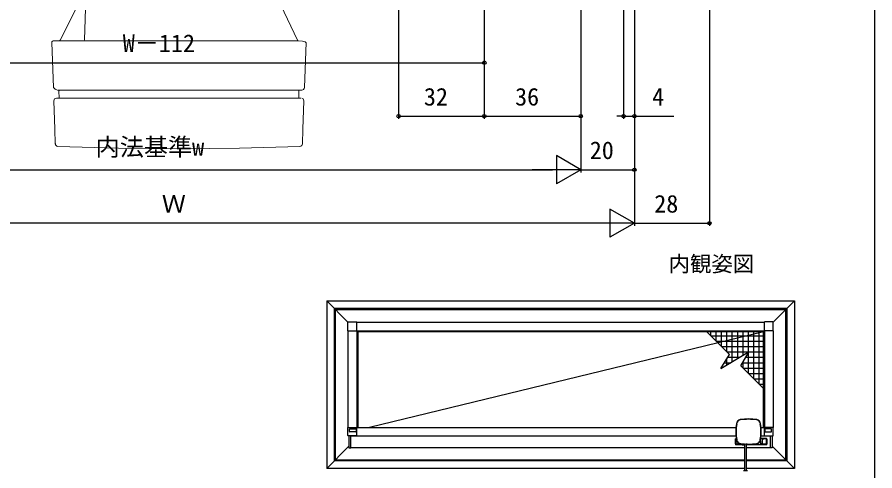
# Model space of a CAD drawing. Units: millimetres, scale not verified. Extents: x -525 to 525, y -783 to 779.
# Drawn here: x 204.9 to 525, y -121.4 to 48.2 of the extents above; entities that cross this region are included whole.
import ezdxf
from ezdxf.enums import TextEntityAlignment as Align

# ---------------------------------------------------------------- set-up
doc = ezdxf.new("R2010")
doc.units = ezdxf.units.MM
doc.header["$LTSCALE"] = 4
for name, color, linetype in [('0-2_USER1', 3, 'Continuous'), ('0-6_YKK_A1', 4, 'Continuous'), ('0-7_YKK_D', 6, 'Continuous'), ('0-8_YKK_ZWAK', 7, 'Continuous')]:
    doc.layers.add(name, color=color, linetype=linetype)
doc.layers.add('0-5_YKK_13', color=4, linetype='Continuous', lineweight=18)
doc.styles.add('ＭＳ ゴシック', font='')
doc.styles.get('ＭＳ ゴシック').set_extended_font_data('MS Gothic')

msp = doc.modelspace()

# ---------------------------------------------------------------- linework, layer by layer
at = {"layer": '0-5_YKK_13'}
for p, q in [((309.538, 39.564), (299.24, 61.243)), ((230.689, 59.244), (220.866, 39.408)), ((230.742, 60.761), (230.008, 39.726)), ((217.798, 38.726), (218.387, 21.858)), ((220.66, 39.243), (218.298, 39.243)), ((220.705, 39.243), (219.884, 39.243)), ((234.373, 39.243), (220.66, 39.243)), ((221.949, 39.241), (221.937, 39.242)), ((296.108, 39.243), (234.373, 39.243)), ((309.822, 39.243), (296.108, 39.243)), ((312.094, 21.858), (312.683, 38.726)), ((221.665, 20.893), (220.132, 20.893)), ((220.432, 20.604), (220.527, 17.893)), ((221.665, 20.893), (235.007, 20.893)), ((235.007, 20.893), (295.475, 20.893)), ((295.475, 20.893), (308.816, 20.893)), ((308.816, 20.893), (311.095, 20.893)), ((309.955, 17.893), (310.049, 20.604)), ((310.049, 20.604), (310.094, 20.641)), ((218.932, 6.251), (218.562, 16.858)), ((221.817, 17.893), (219.561, 17.893)), ((235.171, 17.893), (221.817, 17.893)), ((295.31, 17.893), (235.171, 17.893)), ((308.664, 17.893), (295.31, 17.893)), ((310.808, 17.893), (308.664, 17.893)), ((311.92, 16.858), (311.549, 6.253)), ((219.122, 0.817), (218.932, 6.251)), ((311.549, 6.253), (311.36, 0.817)), ((219.256, 0.818), (219.122, 0.817)), ((311.225, 0.818), (311.36, 0.817))]:
    msp.add_line(p, q, dxfattribs=at)
for points in [[(311.765, 39.098), (311.378, 39.177), (309.822, 39.243)], [(312.67, 38.736), (312.361, 38.977), (311.765, 39.098)], [(311.92, 16.858), (311.635, 17.584), (311.149, 17.816)], [(265.241, -1.109), (242.655, -0.867), (220.08, -0.147)], [(265.241, -1.109), (287.827, -0.867), (310.402, -0.147)]]:
    msp.add_lwpolyline(points, dxfattribs=at)
for centre, radius, start, end in [((218.298, 38.743), 0.5, 90, 182), ((220.47, 39.743), 0.5, 269.99436, 333.65001), ((229.508, 39.743), 0.5, 270, 358), ((220.831, 24.117), 3.33, 223.36816, 284.50404), ((311.095, 21.893), 1, 270, 358), ((219.561, 16.893), 1, 90, 182), ((220.122, 0.853), 1, 182.0253, 267.56567), ((310.36, 0.853), 1, 272.43435, 357.97784)]:
    msp.add_arc(centre, radius, start, end, dxfattribs=at)
at = {"layer": '0-6_YKK_A1'}
for p, q in [((328.339, -65.829), (320.4, -57.89)), ((320.4, -57.89), (320.4, -120.49)), ((320.4, -57.89), (495, -57.89)), ((323.2, -60.69), (323.2, -117.69)), ((492.2, -60.69), (323.2, -60.69)), ((495, -57.89), (487.061, -65.829)), ((492.2, -60.69), (492.2, -117.69)), ((495, -57.89), (495, -120.49)), ((323.6, -61.09), (323.6, -117.29)), ((323.6, -61.09), (491.8, -61.09)), ((491.8, -117.29), (491.8, -61.09)), ((328.33, -69.04), (328.33, -65.87)), ((331.6, -65.79), (483.8, -65.79)), ((331.6, -69.04), (331.6, -65.86)), ((483.8, -69.04), (483.8, -65.86)), ((487.07, -69.04), (487.07, -65.87)), ((328.42, -69.04), (328.33, -69.04)), ((328.35, -69.04), (331.6, -69.04)), ((328.35, -69.04), (328.35, -105.19)), ((332, -69.49), (331.55, -69.04)), ((331.6, -69.04), (331.6, -105.19)), ((331.6, -69.04), (483.8, -69.04)), ((461.87, -69.04), (470.714, -77.883)), ((463.8, -70.97), (463.8, -69.04)), ((465.8, -72.97), (465.8, -69.04)), ((467.8, -74.97), (467.8, -69.04)), ((469.8, -76.97), (469.8, -69.04)), ((471.8, -80.626), (471.8, -69.04)), ((473.8, -79.426), (473.8, -69.04)), ((475.8, -78.226), (475.8, -69.04)), ((477.8, -77.026), (477.8, -69.04)), ((479.8, -86.97), (479.8, -69.04)), ((481.8, -88.97), (481.8, -69.04)), ((483.8, -69.04), (483.8, -105.19)), ((486.98, -69.04), (483.8, -69.04)), ((484.348, -69.04), (484.297, -69.04)), ((486.98, -69.04), (487.07, -69.04)), ((487.05, -69.04), (487.05, -105.19)), ((463.8, -70.97), (483.8, -70.97)), ((465.8, -72.97), (483.8, -72.97)), ((467.532, -83.187), (478.138, -76.823)), ((467.8, -74.97), (483.8, -74.97)), ((474.956, -82.126), (478.138, -76.823)), ((467.532, -83.187), (470.714, -77.883)), ((469.8, -76.97), (477.893, -76.97)), ((469.8, -81.826), (469.8, -79.406)), ((470.062, -78.97), (474.56, -78.97)), ((476.85, -78.97), (483.8, -78.97)), ((477.8, -84.97), (477.8, -77.386)), ((478.05, -76.97), (483.8, -76.97)), ((467.662, -82.97), (467.893, -82.97)), ((467.8, -83.026), (467.8, -82.739)), ((468.862, -80.97), (471.226, -80.97)), ((474.956, -82.126), (483.8, -90.97)), ((475.65, -80.97), (483.8, -80.97)), ((475.8, -82.97), (475.8, -80.72)), ((475.8, -82.97), (483.8, -82.97)), ((477.8, -84.97), (483.8, -84.97)), ((479.8, -86.97), (483.8, -86.97)), ((481.8, -88.97), (483.8, -88.97)), ((328.42, -105.19), (331.6, -105.19)), ((331.6, -105.19), (473.166, -105.19)), ((331.6, -108.22), (331.6, -105.19)), ((482.531, -105.19), (483.8, -105.19)), ((486.98, -105.19), (483.8, -105.19)), ((483.8, -108.22), (483.8, -105.19)), ((331.6, -108.31), (328.43, -108.31)), ((328.7, -108.34), (328.7, -112.79)), ((329.37, -108.31), (328.73, -108.31)), ((328.93, -106.753), (328.93, -105.823)), ((329.03, -105.723), (331.33, -105.723)), ((331.33, -106.853), (329.03, -106.853)), ((329.4, -112.79), (329.4, -108.34)), ((473.177, -108.49), (329.4, -108.49)), ((331.43, -105.823), (331.43, -106.753)), ((331.6, -108.22), (331.6, -108.31)), ((332, -108.29), (332, -108.49)), ((486, -108.49), (482.52, -108.49)), ((482.536, -108.29), (483.8, -108.29)), ((483.4, -108.29), (483.4, -108.49)), ((483.8, -108.22), (483.8, -108.31)), ((483.8, -108.31), (486.97, -108.31)), ((483.97, -105.823), (483.97, -106.753)), ((486.37, -105.723), (484.07, -105.723)), ((484.07, -106.853), (486.37, -106.853)), ((486, -112.79), (486, -108.34)), ((486.03, -108.31), (486.67, -108.31)), ((486.47, -106.753), (486.47, -105.823)), ((486.7, -108.34), (486.7, -112.79)), ((473.017, -111.27), (473.017, -109.42)), ((473.217, -109.42), (473.017, -109.42)), ((473.017, -111.27), (473.217, -111.27)), ((473.019, -111.27), (473.019, -111.33)), ((473.019, -111.33), (473.019, -111.65)), ((473.019, -111.33), (473.106, -111.33)), ((473.106, -111.65), (473.019, -111.65)), ((473.106, -111.33), (475.21, -111.33)), ((475.381, -111.65), (473.106, -111.65)), ((473.217, -111.27), (473.217, -109.42)), ((473.278, -109.42), (473.217, -109.42)), ((473.217, -111.27), (474.217, -111.27)), ((474.217, -111.27), (474.567, -111.27)), ((475.469, -111.65), (475.381, -111.65)), ((475.469, -111.65), (475.469, -111.385)), ((475.469, -111.65), (476.079, -111.65)), ((476.079, -111.65), (476.07, -111.645)), ((476.075, -111.648), (476.099, -111.647)), ((476.369, -111.65), (476.079, -111.65)), ((476.369, -111.457), (476.369, -111.604)), ((476.369, -111.65), (476.369, -111.604)), ((476.389, -111.65), (476.369, -111.65)), ((476.389, -111.369), (476.389, -121.402)), ((477.109, -121.402), (477.109, -111.411)), ((477.319, -111.65), (477.109, -111.65)), ((477.369, -111.65), (477.319, -111.65)), ((481.079, -111.65), (477.369, -111.65)), ((480.419, -111.385), (480.419, -111.65)), ((481.079, -111.65), (481.07, -111.645)), ((481.075, -111.648), (481.099, -111.647)), ((481.369, -111.65), (481.079, -111.65)), ((481.369, -111.146), (481.369, -111.604)), ((482.269, -111.65), (481.659, -111.65)), ((482.269, -110.184), (482.269, -111.385)), ((483.017, -111.27), (482.269, -111.27)), ((482.269, -111.33), (482.356, -111.33)), ((482.269, -111.385), (482.269, -111.65)), ((482.356, -111.65), (482.269, -111.65)), ((482.356, -111.33), (484.631, -111.33)), ((484.631, -111.65), (482.356, -111.65)), ((484.419, -109.3), (482.435, -109.3)), ((483.017, -109.42), (483.517, -109.42)), ((483.017, -111.27), (483.017, -111.07)), ((483.017, -111.27), (483.517, -111.27)), ((484.517, -109.42), (483.517, -109.42)), ((483.517, -111.27), (484.517, -111.27)), ((484.517, -111.27), (484.517, -109.42)), ((484.717, -109.42), (484.517, -109.42)), ((484.517, -111.27), (484.717, -111.27)), ((484.631, -111.33), (484.719, -111.33)), ((484.719, -111.65), (484.631, -111.65)), ((484.717, -111.27), (484.717, -109.42)), ((484.719, -109.6), (484.717, -109.572)), ((484.719, -109.6), (484.719, -111.33)), ((484.719, -111.65), (484.719, -111.33)), ((328.7, -112.19), (320.4, -120.49)), ((328.73, -112.82), (329.37, -112.82)), ((476.389, -112.79), (329.4, -112.79)), ((486, -112.79), (477.109, -112.79)), ((486.67, -112.82), (486.03, -112.82)), ((495, -120.49), (486.7, -112.19)), ((476.389, -117.69), (323.2, -117.69)), ((323.6, -117.29), (476.389, -117.29)), ((477.109, -117.29), (491.8, -117.29)), ((492.2, -117.69), (477.109, -117.69)), ((476.389, -120.49), (320.4, -120.49)), ((476.027, -121.402), (476.015, -121.403)), ((495, -120.49), (477.109, -120.49))]:
    msp.add_line(p, q, dxfattribs=at)
for points in [[(328.43, -65.77), (331.6, -65.77), (331.6, -65.86)], [(486.97, -65.77), (483.8, -65.77), (483.8, -65.86)], [(483.4, -105.19), (483.4, -69.49), (332, -69.49), (332, -105.19)], [(483.85, -69.04), (483.4, -69.49), (336.357, -105.19)], [(474.868, -102.361), (474.861, -102.354), (474.856, -102.349)], [(480.841, -102.349), (480.097, -102.249), (479.881, -102.225)], [(480.841, -102.349), (480.834, -102.356), (480.829, -102.361)], [(328.33, -108.21), (328.33, -105.19), (328.42, -105.19)], [(473.435, -103.777), (473.441, -103.784), (473.446, -103.789)], [(482.251, -103.789), (482.258, -103.782), (482.263, -103.777)], [(487.07, -108.21), (487.07, -105.19), (486.98, -105.19)], [(331.6, -108.29), (466.711, -108.29), (473.161, -108.29)], [(473.445, -109.743), (473.439, -109.75), (473.434, -109.755)], [(474.711, -111.27), (474.567, -111.27), (474.567, -111.237)], [(476.389, -111.458), (476.3, -111.455), (474.761, -111.278)], [(480.822, -111.173), (480.829, -111.18), (480.834, -111.185)], [(481.659, -111.65), (481.369, -111.65), (481.369, -111.604)], [(482.264, -109.755), (482.257, -109.748), (482.252, -109.743)], [(483.017, -111.07), (483.017, -109.42), (482.419, -109.42)], [(477.482, -121.403), (477.47, -121.402), (476.027, -121.402)]]:
    msp.add_lwpolyline(points, dxfattribs=at)
for centre, radius, start, end in [((328.43, -65.87), 0.1, 90, 180), ((486.97, -65.87), 0.1, 0, 90), ((475.02, -103.934), 1.699, 99.01614, 171.2485), ((475.087, -104.001), 1.699, 98.84177, 171.41725), ((477.849, -121.756), 19.744, 80.98261, 99.01739), ((477.849, -121.756), 19.668, 81.16046, 98.83954), ((477.849, -121.756), 19.636, 88.30392, 98.76608), ((477.849, -121.773), 19.639, 81.27166, 98.72834), ((480.61, -104.001), 1.699, 8.58275, 81.15823), ((480.677, -103.934), 1.699, 8.7515, 80.98386), ((493.436, -106.77), 20.332, 171.24725, 180), ((493.436, -106.77), 20.255, 171.41948, 180), ((493.436, -106.77), 20.224, 171.49061, 188.48899), ((493.448, -106.77), 20.223, 171.52522, 188.45421), ((462.249, -106.77), 20.223, 351.54584, 8.47472), ((462.261, -106.77), 20.224, 351.51101, 8.50939), ((462.261, -106.77), 20.255, 351.43949, 8.58052), ((462.261, -106.77), 20.332, 351.26631, 8.75275), ((328.43, -108.21), 0.1, 180, 270), ((328.73, -108.34), 0.03, 90, 180), ((329.37, -108.34), 0.03, 0, 90), ((493.436, -106.77), 20.332, 180, 188.73369), ((493.436, -106.77), 20.255, 180, 188.56051), ((486.03, -108.34), 0.03, 90, 180), ((486.67, -108.34), 0.03, 0, 90), ((486.97, -108.21), 0.1, 270, 0), ((473.319, -109.6), 0.3, 100.67462, 143.1301), ((475.019, -109.599), 1.699, 188.73411, 261.26589), ((475.086, -109.532), 1.699, 188.56274, 261.43726), ((477.849, -91.182), 20.255, 261.43949, 265.18788), ((477.849, -91.165), 20.228, 261.54793, 278.45207), ((476.574, -118.209), 6.826, 83.7403, 88.20258), ((478.058, -93.595), 17.916, 266.96338, 279.24441), ((477.344, -111.381), 0.05, 234.15183, 268.57173), ((477.849, -91.182), 20.255, 268.56784, 278.56051), ((480.611, -109.532), 1.699, 278.56274, 351.43726), ((480.678, -109.599), 1.699, 278.73411, 351.26589), ((482.969, -111.33), 0.1, 360, 36.8699), ((484.419, -109.6), 0.3, 36.8699, 90), ((328.73, -112.79), 0.03, 180, 270), ((329.37, -112.79), 0.03, 270, 0), ((486.03, -112.79), 0.03, 180, 270), ((486.67, -112.79), 0.03, 270, 0)]:
    msp.add_arc(centre, radius, start, end, dxfattribs=at)
for centre, major_axis, start_param, end_param in [((329.03, -105.823), (-0.0713, 0.0706), 5.4945424, 7.0616118), ((329.03, -106.753), (-0.0713, -0.0706), 5.5047589, 7.0718282), ((331.33, -105.823), (-0.0713, -0.0706), 2.3631662, 3.9302356), ((331.33, -106.753), (-0.0713, 0.0706), 2.3529497, 3.9200191), ((484.07, -105.823), (0.0713, -0.0706), 2.3529497, 3.9200191), ((484.07, -106.753), (0.0713, 0.0706), 2.3631662, 3.9302356), ((486.37, -105.823), (0.0713, 0.0706), 5.5047589, 7.0718282), ((486.37, -106.753), (0.0713, -0.0706), 5.4945424, 7.0616118)]:
    msp.add_ellipse(centre, major_axis=major_axis, ratio=0.99628, start_param=start_param, end_param=end_param, dxfattribs=at)
at = {"layer": '0-7_YKK_D'}
for p, q in [((463.241, 263.643), (463.241, -29.858)), ((347.241, 244.643), (347.241, 10.142)), ((379.241, 213.643), (379.241, 30.142)), ((379.241, 213.643), (379.241, 10.142)), ((379.241, 213.593), (379.241, 10.142)), ((435.241, 213.643), (435.241, -9.858)), ((435.241, 213.643), (435.241, -29.858)), ((435.241, 213.643), (435.241, -29.858)), ((431.241, 198.643), (431.241, 10.142)), ((435.238, 198.643), (435.238, 10.142)), ((415.241, 198.143), (415.241, -9.858)), ((415.241, 198.143), (415.241, -9.858)), ((415.241, 112.142), (415.241, 10.142)), ((151.241, 31.142), (379.241, 31.142)), ((347.241, 11.142), (379.241, 11.142)), ((379.241, 11.142), (415.241, 11.142)), ((431.241, 11.142), (428.691, 11.142)), ((431.241, 11.142), (435.238, 11.142)), ((435.238, 11.142), (450.014, 11.142)), ((415.241, -8.858), (406.148, -3.608)), ((406.148, -3.608), (406.148, -14.108)), ((125.741, -8.858), (404.741, -8.858)), ((415.241, -8.858), (397.054, -8.858)), ((415.241, -8.858), (406.148, -14.108)), ((415.241, -8.858), (435.241, -8.858)), ((435.241, -28.858), (426.148, -23.608)), ((426.148, -23.608), (426.148, -34.108)), ((424.741, -28.858), (105.741, -28.858)), ((435.241, -28.858), (417.054, -28.858)), ((435.241, -28.858), (426.148, -34.108)), ((435.241, -28.858), (463.241, -28.858))]:
    msp.add_line(p, q, dxfattribs=at)
for centre in [(379.241, 31.142), (347.241, 11.142), (379.241, 11.142), (379.241, 11.142), (415.241, 11.142), (431.241, 11.142), (435.238, 11.142), (435.241, -8.858), (463.241, -28.858)]:
    msp.add_circle(centre, 0.637, dxfattribs=at)
at = {"layer": '0-8_YKK_ZWAK'}
msp.add_lwpolyline([(-525, -782.7), (525, -782.7), (525, 747.3)], dxfattribs=at)

# ---------------------------------------------------------------- texts
at = {"layer": '0-2_USER1', "style": 'ＭＳ ゴシック'}
msp.add_text('内観姿図', height=5.865, dxfattribs=at).set_placement((448, -48.737), align=Align.BOTTOM_LEFT)
at = {"layer": '0-7_YKK_D', "style": 'ＭＳ ゴシック'}
for s, p in [('W－112', (244.3, 33.142)), ('32', (356.695, 13.142)), ('36', (390.721, 13.142)), ('4', (441.878, 13.142)), ('内法基準w', (234.175, -5.631)), ('20', (418.593, -6.858)), ('Ｗ', (258.849, -26.858)), ('28', (442.67, -26.858))]:
    msp.add_text(s, height=6.598, dxfattribs=at).set_placement(p, align=Align.BOTTOM_LEFT)

doc.saveas('drawing.dxf')
